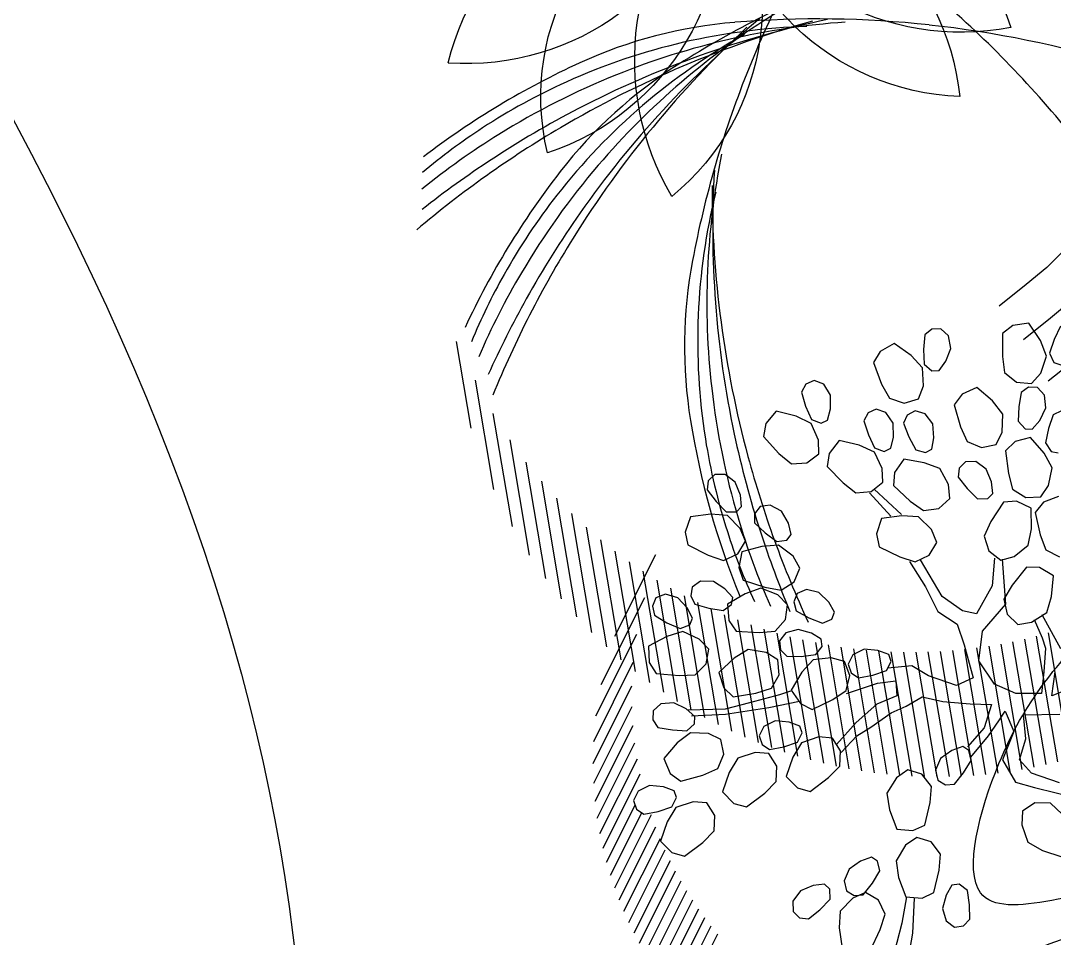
# Model space of a CAD drawing. Extents: x -809667 to 586099, y 3084146 to 3634412.
# Drawn here: x 381307.148 to 381309.187, y 3087197.497 to 3087199.307 of the extents above; entities that cross this region are included whole.
import ezdxf

# ---------------------------------------------------------------- set-up
doc = ezdxf.new("R2010")
doc.units = 0
doc.header["$LTSCALE"] = 0.5
doc.layers.get('0').update_dxf_attribs({"linetype": 'CONTINUOUS'})
for name, color, linetype in [('文字', 7, 'CONTINUOUS'), ('树', 3, 'CONTINUOUS'), ('树木', 94, 'CONTINUOUS')]:
    doc.layers.add(name, color=color, linetype=linetype)

# ---------------------------------------------------------------- blocks, each defined once
blk = doc.blocks.new('白玉兰')
at = {"color": 0}
for centre, radius, start, end in [((-1260.5, 1665), 2054.4, 309.3934, 347.1655), ((-713.2, 1844.3), 1941, 291.8214, 332.6346), ((-478.2, 2077.5), 2115.2, 283.2993, 320.8528), ((-4728.7, -6984.2), 8428.8, 56.1879, 65.279), ((-1147.9, -2037), 2310.3, 61.625, 95.1491), ((-559.1, -2135.4), 2213.8, 76.7033, 111.4018), ((4370.8, -555.9), 4391.8, 172.1708, 190.6677), ((2826.9, 106.7), 2820.8, 182.2544, 209.8868), ((2146.3, 475.3), 2185, 193.3063, 228.4107)]:
    blk.add_arc(centre, radius, start, end, dxfattribs=at)
for points in [[(-33.3, 16.4), (-232.9, 72.7), (-341.9, 562), (-1253.8, 922.5), (-424.6, 1375.2), (-32.9, 1391.9), (376.3, 1386), (477, 1090.9), (236.3, 716.3), (184.7, 276.9), (29.2, 67), (-7.3, 17.6)], [(8.3, 30.7), (154.9, 177.4), (635.1, 33.7), (1394.9, 653.5), (1385.2, -291.2), (1208.5, -641.2), (1003.6, -995.4), (696.9, -939.3), (487.4, -546.3), (129.3, -286.7), (21.9, -48.6), (-3.3, 7.4)], [(36.1, -22.3), (98.6, -219.9), (-250.5, -579.7), (-51.2, -1539.8), (-884.9, -1095.2), (-1113.8, -777), (-1333.5, -431.7), (-1142.2, -185.6), (-696.9, -181.1), (-301.3, 16.9), (-40.5, 2.3), (20.8, -1.2)]]:
    blk.add_open_spline(points, degree=3, knots=[0, 0, 0, 0, 621.989778, 1340.944545, 1869.007736, 2592.427455, 2798.699245, 2915.827596, 3435.261502, 4029.77129, 4212.300518, 4212.300518, 4212.300518, 4212.300518], dxfattribs=at)
blk = doc.blocks.new('03')
at = {"layer": '树木', "color": 0}
for p, q in [((0.4957, 1.4449), (0.356, 1.1629)), ((0.5238, 1.4342), (0.3843, 1.1524)), ((0.5516, 1.4227), (0.4122, 1.1413)), ((0.5791, 1.4106), (0.4398, 1.1294)), ((0.6063, 1.3979), (0.4671, 1.1169)), ((0.6331, 1.3844), (0.4941, 1.1037)), ((0.6596, 1.3703), (0.5207, 1.0898)), ((0.6857, 1.3555), (0.5469, 1.0753)), ((0.7115, 1.34), (0.5729, 1.06)), ((0.737, 1.3238), (0.5985, 1.0441)), ((0.7621, 1.307), (0.6237, 1.0275)), ((0.7869, 1.2895), (0.6487, 1.0103)), ((0.8114, 1.2712), (0.6732, 0.9923)), ((0.8355, 1.2523), (0.6975, 0.9736)), ((0.8592, 1.2326), (0.7213, 0.9542)), ((0.8826, 1.2122), (0.7448, 0.9341)), ((0.9056, 1.191), (0.768, 0.9132)), ((0.9282, 1.1691), (0.7907, 0.8916)), ((0.9504, 1.1464), (0.8131, 0.8691)), ((0.9722, 1.1228), (0.8351, 0.8459)), ((0.9936, 1.0985), (0.8567, 0.8219)), ((1.0146, 1.0732), (0.8778, 0.797)), ((1.0351, 1.0471), (0.8985, 0.7712)), ((1.0552, 1.02), (0.9188, 0.7445)), ((1.0748, 0.992), (0.9385, 0.7168)), ((1.0939, 0.9629), (0.9578, 0.6881)), ((1.1125, 0.9328), (0.9766, 0.6584)), ((1.1305, 0.9016), (0.9948, 0.6276)), ((1.1479, 0.8691), (1.0124, 0.5956)), ((1.1646, 0.8353), (1.0294, 0.5623)), ((1.1807, 0.8002), (1.0458, 0.5277)), ((1.196, 0.7635), (1.0614, 0.4917)), ((1.2106, 0.7253), (1.0762, 0.454)), ((1.2242, 0.6852), (1.0902, 0.4147)), ((-0.0925, 0.6562), (-0.0073, 0.6603)), ((1.2368, 0.6431), (1.1032, 0.3734)), ((1.2484, 0.5988), (1.1152, 0.33)), ((-0.1685, 0.5328), (-0.103, 0.5376)), ((-0.103, 0.5376), (-0.0178, 0.5416)), ((1.2586, 0.552), (1.126, 0.2841)), ((1.2674, 0.5021), (1.1354, 0.2354)), ((-0.1691, 0.4304), (-0.1035, 0.4351)), ((-0.1035, 0.4351), (-0.0183, 0.4392)), ((1.2745, 0.4487), (1.1431, 0.1834)), ((-0.2194, 0.423), (-0.1691, 0.4304)), ((1.2794, 0.391), (1.1489, 0.1275)), ((1.2815, 0.3277), (1.1521, 0.0665)), ((1.28, 0.257), (1.1521, -0.0012)), ((1.2729, 0.1752), (1.1475, -0.0782)), ((1.2564, 0.0742), (1.1353, -0.1704)), ((1.2131, -0.0808), (1.1168, -0.2753))]:
    blk.add_line(p, q, dxfattribs=at)
for centre, radius, start, end in [((-1.6953, 1.287), 2.5637, 344.0494, 348.9103), ((-1.5249, 1.2954), 2.4291, 341.9996, 346.9383), ((-0.9493, 1.1034), 1.8647, 340.6014, 347.749), ((-0.6151, 0.9781), 1.5431, 341.8041, 348.6651), ((-1.0367, 1.1266), 2.0154, 333.2953, 346.1281), ((-1.6953, 1.287), 2.5637, 339.1884, 344.0494), ((-1.5249, 1.2954), 2.4291, 336.1061, 341.9996), ((-0.6151, 0.9781), 1.5431, 333.0784, 341.8041), ((-0.9493, 1.1034), 1.8647, 330.5829, 340.6014), ((2.2026, 0.3411), 2.6163, 178.0247, 188.7387), ((-1.6953, 1.287), 2.5637, 331.6293, 339.1884), ((-1.5249, 1.2954), 2.4291, 328.3844, 336.1061), ((-0.6151, 0.9781), 1.5431, 321.697, 333.0784), ((-0.2551, 0.7334), 1.1405, 313.3698, 333.2953), ((-0.9493, 1.1034), 1.8647, 321.6616, 330.5829), ((1.4707, 1.7161), 2.6163, 217.1325, 227.8465), ((-1.6953, 1.287), 2.5637, 324.0702, 331.6293), ((-1.5249, 1.2954), 2.4291, 320.6626, 328.3844), ((-0.6151, 0.9781), 1.5431, 310.3156, 321.697), ((2.1087, 0.3267), 2.5214, 188.7387, 199.6532), ((-0.9493, 1.1034), 1.8647, 312.7403, 321.6616), ((-1.2033, 1.7372), 2.5214, 302.4554, 313.3698), ((-0.2319, 2.0617), 2.5637, 297.0157, 301.8766), ((-0.1096, 1.9427), 2.4291, 294.9659, 299.9046), ((1.407, 1.6457), 2.5214, 227.8465, 238.7609), ((-0.2319, 2.0617), 2.5637, 292.1547, 297.0157), ((0.1422, 1.3907), 1.8647, 293.5677, 300.7153), ((0.2783, 1.0608), 1.5431, 294.7704, 301.6313), ((-0.1096, 1.9427), 2.4291, 289.0724, 294.9659), ((0.0996, 1.4704), 2.0154, 286.2616, 299.0944), ((-0.2319, 2.0617), 2.5637, 284.5956, 292.1547), ((0.1422, 1.3907), 1.8647, 283.5492, 293.5677), ((0.8634, 1.2326), 1.8647, 238.1314, 247.0527), ((-0.1096, 1.9427), 2.4291, 281.3506, 289.0724), ((0.2783, 1.0608), 1.5431, 286.0447, 294.7704), ((0.8957, 1.8385), 2.4291, 246.0537, 253.7754), ((-1.2543, 1.8173), 2.6163, 291.7414, 302.4554), ((0.8424, 2.0006), 2.5637, 249.4612, 257.0204), ((0.8312, 0.8772), 1.5431, 235.7067, 247.0881), ((0.4329, 2.0085), 2.5214, 255.4217, 266.3361), ((-0.2319, 2.0617), 2.5637, 277.0364, 284.5956), ((0.1422, 1.3907), 1.8647, 274.6279, 283.5492), ((0.2783, 1.0608), 1.5431, 274.6633, 286.0447), ((-0.1096, 1.9427), 2.4291, 273.6289, 281.3506), ((0.1422, 1.3907), 1.8647, 265.7066, 274.6279), ((0.2783, 1.0608), 1.5431, 263.2819, 274.6633), ((0.3446, 0.6305), 1.1405, 266.3361, 286.2616), ((0.8634, 1.2326), 1.8647, 247.0527, 255.974), ((0.8957, 1.8385), 2.4291, 253.7754, 261.4972), ((0.8424, 2.0006), 2.5637, 257.0204, 264.5795), ((0.6909, 0.4651), 1.1405, 238.7609, 258.6864), ((0.8312, 0.8772), 1.5431, 247.0881, 258.4695), ((0.8424, 2.0006), 2.5637, 264.5795, 269.4404), ((0.8424, 2.0006), 2.5637, 269.4404, 274.3014), ((0.8634, 1.2326), 1.8647, 255.974, 265.9925), ((0.8957, 1.8385), 2.4291, 261.4972, 267.3907), ((0.8957, 1.8385), 2.4291, 267.3907, 272.3294), ((0.8312, 0.8772), 1.5431, 258.4695, 267.1952), ((0.8634, 1.2326), 1.8647, 265.9925, 273.1401), ((0.8625, 1.323), 2.0154, 258.6864, 271.5192), ((0.8312, 0.8772), 1.5431, 267.1952, 274.0561)]:
    blk.add_arc(centre, radius, start, end, dxfattribs=at)
blk = doc.blocks.new('紫薇')
at = {"color": 0}
for p, q in [((-76.8, 470.4), (-70.2, 482.3)), ((-70.2, 482.3), (-58.6, 485.6)), ((-58.6, 485.6), (-47.3, 481.3)), ((-21.4, 461), (-5.1, 483.2)), ((-5.1, 483.2), (16.1, 479.2)), ((-74.5, 453.4), (-76.8, 470.4)), ((-47.3, 481.3), (-39.7, 463.3)), ((16.1, 479.2), (29.3, 467.9)), ((101.2, 461.5), (111.7, 470.2)), ((111.7, 470.2), (123.7, 469.1)), ((123.7, 469.1), (132.7, 461)), ((-183.9, 452.2), (-162.6, 456.2)), ((-162.6, 456.2), (-146.2, 450.4)), ((-39.7, 463.3), (-34.4, 444.7)), ((-30.7, 440.8), (-21.4, 461)), ((29.3, 467.9), (28, 437.4)), ((97.2, 444.8), (101.2, 461.5)), ((132.7, 461), (133.3, 441.5)), ((-191, 425.6), (-183.9, 452.2)), ((-146.2, 450.4), (-136.4, 421.5)), ((-62.9, 439.1), (-74.5, 453.4)), ((-34.4, 444.7), (-41, 432.8)), ((-24.1, 417.5), (-30.7, 440.8)), ((102.9, 427.3), (97.2, 444.8)), ((133.3, 441.5), (131.5, 422.2)), ((149.5, 432.7), (172.7, 447.5)), ((172.7, 447.5), (191, 436.1)), ((-222.4, 435.2), (-208.9, 421.2)), ((-50.3, 430.2), (-62.9, 439.1)), ((-41, 432.8), (-50.3, 430.2)), ((28, 437.4), (24, 416.1)), ((111.4, 414.4), (102.9, 427.3)), ((133.5, 417.2), (149.5, 432.7)), ((191, 436.1), (199.3, 420.8)), ((-208.9, 421.2), (-197.2, 405.8)), ((-192.4, 403.4), (-191, 425.6)), ((-136.4, 421.5), (-132.4, 400.2)), ((-12.5, 403.2), (-24.1, 417.5)), ((24, 416.1), (7.4, 403.9)), ((121, 413.5), (111.4, 414.4)), ((131.5, 422.2), (121, 413.5)), ((131.3, 393.1), (133.5, 417.2)), ((199.3, 420.8), (187, 392.8)), ((-197.2, 405.8), (-199.1, 392.3)), ((-177.8, 384.1), (-192.4, 403.4)), ((-132.4, 400.2), (-143.5, 382.8)), ((7.4, 403.9), (-12.5, 403.2)), ((30, 383.1), (34.5, 399.6)), ((34.5, 399.6), (45.2, 408)), ((45.2, 408), (57.2, 406.6)), ((57.2, 406.6), (65.9, 398.2)), ((-199.1, 392.3), (-206.8, 386.5)), ((-105.3, 369.5), (-91, 393)), ((-91, 393), (-69.5, 390.8)), ((-69.5, 390.8), (-55.3, 380.7)), ((-14.5, 381.6), (-3.3, 389.5)), ((-3.3, 389.5), (8.6, 387.4)), ((8.6, 387.4), (16.8, 378.5)), ((65.9, 398.2), (66, 378.7)), ((136.9, 375.6), (131.3, 393.1)), ((187, 392.8), (175.6, 374.5)), ((254.3, 374.8), (264, 388.8)), ((264, 388.8), (276.9, 393.2)), ((276.9, 393.2), (287.8, 387.8)), ((287.8, 387.8), (293.2, 377)), ((-161.8, 375), (-177.8, 384.1)), ((-143.5, 382.8), (-161.8, 375)), ((-55.3, 380.7), (-54, 350.1)), ((-19.8, 365.4), (-14.5, 381.6)), ((16.8, 378.5), (15.9, 359.1)), ((35.2, 365.4), (30, 383.1)), ((66, 378.7), (63.7, 359.5)), ((81.9, 369.5), (105.5, 383.7)), ((105.5, 383.7), (123.5, 371.7)), ((155.7, 369), (136.9, 375.6)), ((175.6, 374.5), (155.7, 369)), ((253.2, 356.4), (254.3, 374.8)), ((293.2, 377), (286.7, 358.6)), ((-173.4, 354.8), (-167.8, 367.2)), ((-167.8, 367.2), (-156.5, 371.5)), ((-156.5, 371.5), (-144.9, 368.2)), ((-144.9, 368.2), (-135.8, 350.9)), ((-112.8, 348.5), (-105.3, 369.5)), ((-15.6, 347.5), (-19.8, 365.4)), ((15.9, 359.1), (12.5, 340)), ((43.3, 352.3), (35.2, 365.4)), ((63.7, 359.5), (52.9, 351.1)), ((65.5, 354.4), (81.9, 369.5)), ((123.5, 371.7), (131.4, 356.2)), ((286.7, 358.6), (278.1, 341.3)), ((-169.6, 338.1), (-173.4, 354.8)), ((-135.8, 350.9), (-128.9, 332.9)), ((-104.3, 325.9), (-112.8, 348.5)), ((-54, 350.1), (-56.2, 328.6)), ((-8.2, 333.9), (-15.6, 347.5)), ((52.9, 351.1), (43.3, 352.3)), ((62.6, 330.5), (65.5, 354.4)), ((131.4, 356.2), (118.3, 328.6)), ((256.5, 341.3), (253.2, 356.4)), ((278.1, 335.9), (298.6, 344.6)), ((298.6, 344.6), (325.6, 350)), ((325.6, 350), (338.6, 332.8)), ((-156.9, 324.8), (-169.6, 338.1)), ((-128.9, 332.9), (-134.5, 320.4)), ((1.3, 332.2), (-8.2, 333.9)), ((12.5, 340), (1.3, 332.2)), ((7.1, 320), (31.4, 332.9)), ((31.4, 332.9), (48.8, 320)), ((208.1, 318.7), (219.7, 331.2)), ((219.7, 331.2), (233.1, 333.7)), ((233.1, 333.7), (243, 326.8)), ((265.1, 337), (256.5, 341.3)), ((278.1, 341.3), (265.1, 337)), ((267.3, 314.3), (278.1, 335.9)), ((338.6, 332.8), (340.8, 315.5)), ((-188, 327.9), (-176, 326.4)), ((-176, 326.4), (-164.3, 310.9)), ((-143.5, 317), (-156.9, 324.8)), ((-134.5, 320.4), (-143.5, 317)), ((-91.5, 312.7), (-104.3, 325.9)), ((-56.2, 328.6), (-71.7, 315)), ((-10.1, 305.9), (7.1, 320)), ((48.8, 320), (55.8, 304.1)), ((67.7, 312.8), (62.6, 330.5)), ((118.3, 328.6), (106.4, 310.5)), ((204.4, 300.6), (208.1, 318.7)), ((243, 326.8), (246.9, 315.4)), ((-164.3, 310.9), (-154.6, 294.1)), ((-148.4, 281.7), (-138, 307.2)), ((-138, 307.2), (-116.5, 308.5)), ((-116.5, 308.5), (-100.8, 300.8)), ((-71.7, 315), (-91.5, 312.7)), ((-58.6, 299.7), (-45.6, 303.9)), ((-45.6, 303.9), (-34.9, 298.4)), ((-14.3, 282.1), (-10.1, 305.9)), ((55.8, 304.1), (41.2, 277.2)), ((57.6, 263.9), (81.7, 307.4)), ((86.3, 305.7), (67.7, 312.8)), ((72.1, 266.3), (89, 305)), ((106.4, 310.5), (86.3, 305.7)), ((246.9, 315.4), (237.9, 298.1)), ((266.3, 295.9), (267.3, 314.3)), ((340.8, 315.5), (319.2, 293.8)), ((471.3, 230.6), (385.3, 316.6)), ((-154.6, 294.1), (-158.1, 280.9)), ((-100.8, 300.8), (-94.7, 270.8)), ((-68.5, 285.8), (-58.6, 299.7)), ((-34.9, 298.4), (-29.6, 287.6)), ((205.5, 285.2), (204.4, 300.6)), ((237.9, 298.1), (226.9, 282.2)), ((281.4, 283), (266.3, 295.9)), ((319.2, 293.8), (301.9, 280.8)), ((-158.1, 280.9), (-166.5, 276.1)), ((-152.5, 259.8), (-148.4, 281.7)), ((-69.8, 267.4), (-68.5, 285.8)), ((-29.6, 287.6), (-36.2, 269.2)), ((-10.1, 264.1), (-14.3, 282.1)), ((41.2, 277.2), (28.4, 259.8)), ((213.5, 279.7), (205.5, 285.2)), ((212.4, 256.9), (226.1, 276.8)), ((226.9, 282.2), (213.5, 279.7)), ((226.1, 276.8), (247.7, 282.5)), ((247.7, 282.5), (275.2, 284.1)), ((275.2, 284.1), (285.6, 265.2)), ((301.9, 280.8), (281.4, 283)), ((-94.7, 270.8), (-93.4, 249.2)), ((-66.7, 252.3), (-69.8, 267.4)), ((-36.2, 269.2), (-45.1, 252)), ((8.1, 256), (-10.1, 264.1)), ((37.1, 253.9), (57.7, 262.3)), ((57.7, 262.3), (84.7, 267.5)), ((84.7, 267.5), (97.5, 250)), ((285.6, 265.2), (285.3, 247.7)), ((323.7, 258.6), (339.8, 264.3)), ((339.8, 264.3), (352.8, 260.3)), ((375.4, 252.7), (389.5, 262.3)), ((389.5, 262.3), (403.2, 261.7)), ((508.8, 175.5), (417.1, 267.1)), ((-140.4, 238.8), (-152.5, 259.8)), ((-93.4, 249.2), (-106.5, 233.3)), ((-58.1, 247.8), (-66.7, 252.3)), ((-45.1, 252), (-58.1, 247.8)), ((28.4, 259.8), (8.1, 256)), ((26, 232.4), (37.1, 253.9)), ((97.5, 250), (99.5, 232.7)), ((208.8, 238.9), (212.4, 256.9)), ((312.1, 244.3), (323.7, 258.6)), ((352.8, 260.3), (358.4, 249.6)), ((358.4, 249.6), (356.5, 237.6)), ((367.8, 235.9), (375.4, 252.7)), ((403.2, 261.7), (411.3, 252.8)), ((411.3, 252.8), (412.5, 240.7)), ((-125.7, 227.8), (-140.4, 238.8)), ((-93.4, 232.5), (-76.5, 236.6)), ((-76.5, 236.6), (-52.5, 217.6)), ((221.9, 223.9), (208.8, 238.9)), ((285.3, 247.7), (260.9, 229.4)), ((305.9, 230.1), (312.1, 244.3)), ((356.5, 237.6), (340.5, 226.5)), ((365.4, 220.7), (367.8, 235.9)), ((412.5, 240.7), (399.8, 225.9)), ((-148.4, 220.6), (-126.8, 219.8)), ((-106.5, 233.3), (-125.7, 227.8)), ((-109.1, 217.7), (-93.4, 232.5)), ((24.8, 214), (26, 232.4)), ((99.5, 232.7), (77.7, 211.3)), ((241.9, 218.9), (221.9, 223.9)), ((260.9, 229.4), (241.9, 218.9)), ((247.9, 214.3), (266.4, 229.8)), ((266.4, 229.8), (288.7, 229.6)), ((288.7, 229.6), (315.6, 223.8)), ((310.3, 221.6), (305.9, 230.1)), ((323.4, 217.5), (310.3, 221.6)), ((315.6, 223.8), (320.6, 202.8)), ((340.5, 226.5), (323.4, 217.5)), ((371.9, 213.5), (365.4, 220.7)), ((399.8, 225.9), (385.5, 212.9)), ((528.7, 137.8), (442.7, 223.9)), ((-126.8, 219.8), (-112, 210.5)), ((-112, 210.5), (-108.9, 180.1)), ((-100.6, 191.5), (-109.1, 217.7)), ((-52.5, 217.6), (-37.7, 202)), ((39.8, 200.9), (24.8, 214)), ((77.7, 211.3), (60.3, 198.5)), ((194.8, 200.1), (209.3, 209.1)), ((209.3, 209.1), (222.9, 207.9)), ((222.9, 207.9), (230.7, 198.7)), ((239.6, 197.9), (247.9, 214.3)), ((365.7, 191.6), (383.6, 207.9)), ((385.5, 212.9), (371.9, 213.5)), ((383.6, 207.9), (405.9, 208.5)), ((405.9, 208.5), (433, 203.9)), ((-37.7, 202), (-37.5, 181.3)), ((60.3, 198.5), (39.8, 200.9)), ((40.7, 143.1), (52.7, 198.7)), ((67.2, 201.1), (57.6, 162.4)), ((186.5, 183.7), (194.8, 200.1)), ((230.7, 198.7), (231.3, 186.6)), ((248.3, 180), (239.6, 197.9)), ((320.6, 202.8), (315.7, 186.1)), ((433, 203.9), (438.9, 183.1)), ((-108.9, 180.1), (-109.8, 158.5)), ((-89.7, 172.1), (-100.6, 191.5)), ((-37.5, 181.3), (-48.6, 164.8)), ((183.4, 168.5), (186.5, 183.7)), ((231.3, 186.6), (218.1, 172.4)), ((266.3, 169.8), (248.3, 180)), ((315.7, 186.1), (287.3, 174.9)), ((358.1, 174.8), (365.7, 191.6)), ((438.9, 183.1), (434.7, 166.2)), ((542.3, 106.5), (458.9, 190)), ((-67, 163.8), (-89.7, 172.1)), ((-41.5, 169.7), (-27, 135.9)), ((189.7, 161.1), (183.4, 168.5)), ((218.1, 172.4), (203.3, 159.9)), ((287.3, 174.9), (266.3, 169.8)), ((367.5, 157.3), (358.1, 174.8)), ((434.7, 166.2), (406.7, 153.8)), ((-109.8, 158.5), (-124.4, 144)), ((-48.6, 164.8), (-67, 163.8)), ((-36.7, 106.9), (-51.2, 164.9)), ((57.6, 162.4), (52.7, 126.2)), ((203.3, 159.9), (189.7, 161.1)), ((211.7, 140), (221.6, 151.8)), ((221.6, 151.8), (236.8, 162.3)), ((236.8, 162.3), (253.8, 163.3)), ((253.8, 163.3), (265.2, 155.7)), ((265.2, 155.7), (267.6, 143.9)), ((286.8, 146.4), (308.2, 157.6)), ((308.2, 157.6), (329.9, 152.6)), ((329.9, 152.6), (355, 141.2)), ((385.9, 147.9), (367.5, 157.3)), ((406.7, 153.8), (385.9, 147.9)), ((552.4, 78.8), (470.5, 160.7)), ((-108.8, 122.6), (-94.6, 139)), ((-94.6, 139), (-78.2, 144.7)), ((-78.2, 144.7), (-52.5, 128.2)), ((21.3, 116.5), (40.7, 143.1)), ((213.6, 130.5), (211.7, 140)), ((267.6, 143.9), (262.4, 133)), ((275.1, 132.1), (286.8, 146.4)), ((355, 141.2), (355.4, 119.6)), ((-52.5, 128.2), (-36.1, 114.1)), ((-27, 135.9), (4.4, 106.9)), ((52.7, 126.2), (33.4, 102.1)), ((225, 122.9), (213.6, 130.5)), ((244, 126.8), (225, 122.9)), ((262.4, 133), (244, 126.8)), ((279.8, 112.7), (275.1, 132.1)), ((424.9, 121.7), (441.6, 125.6)), ((441.6, 125.6), (454.1, 120)), ((559.9, 53.6), (479.1, 134.4)), ((-97.7, 97.4), (-108.8, 122.6)), ((-36.1, 114.1), (-33.9, 93.6)), ((4.4, 106.9), (21.3, 116.5)), ((191.6, 102), (206.7, 112.4)), ((206.7, 112.4), (230.4, 117.2)), ((230.4, 117.2), (249.9, 106.4)), ((295.2, 99), (279.8, 112.7)), ((355.4, 119.6), (347, 104.3)), ((411.8, 108.8), (424.9, 121.7)), ((454.1, 120), (458.5, 108.8)), ((-84.9, 79.2), (-97.7, 97.4)), ((4.4, 82.7), (-36.7, 106.9)), ((33.4, 102.1), (33.4, 73.1)), ((132.5, 92.4), (144.6, 102.1)), ((144.6, 102.1), (161.5, 109.3)), ((161.5, 109.3), (178.4, 106.9)), ((178.4, 106.9), (188.1, 97.2)), ((188.1, 97.2), (188.1, 85.1)), ((190.7, 82.1), (191.6, 102)), ((249.9, 106.4), (270.8, 88.4)), ((316.8, 99.4), (295.2, 99)), ((347, 104.3), (316.8, 99.4)), ((410.5, 106.9), (362.1, 92.4)), ((364.5, 85.1), (408, 97.2)), ((404, 95.4), (411.8, 108.8)), ((455.2, 97.1), (438, 87.9)), ((458.5, 108.8), (455.2, 97.1)), ((565.7, 30.2), (485.7, 110.1)), ((-33.9, 93.6), (-43.3, 76)), ((21.3, 46.5), (4.4, 82.7)), ((132.5, 82.7), (132.5, 92.4)), ((142.2, 73.1), (132.5, 82.7)), ((188.1, 85.1), (180.8, 75.5)), ((270.8, 88.4), (265.1, 67.5)), ((287.2, 87.6), (270.3, 87.6)), ((328.3, 90), (287.2, 87.6)), ((306.5, 75.5), (364.5, 85.1)), ((362.1, 92.4), (328.3, 90)), ((407.5, 86.4), (404, 95.4)), ((420, 80.9), (407.5, 86.4)), ((438, 87.9), (420, 80.9)), ((570, 8.1), (490.7, 87.5)), ((-87.5, 27.2), (-77.8, 77.9)), ((-61.5, 73.2), (-84.9, 79.2)), ((-65.7, 75.5), (-68.1, 48.9)), ((-43.3, 76), (-61.5, 73.2)), ((33.4, 73.1), (35.8, 27.2)), ((108.3, 68.2), (139.8, 75.5)), ((161.5, 73.1), (142.2, 73.1)), ((180.8, 75.5), (161.5, 73.1)), ((201.6, 64.6), (190.7, 82.1)), ((265.4, 70.7), (306.5, 75.5)), ((393.8, 68.2), (416.4, 76.9)), ((416.4, 76.9), (437.4, 69.5)), ((437.4, 69.5), (461, 55.4)), ((91.4, 48.9), (108.3, 68.2)), ((159.1, 61), (134.9, 56.2)), ((134.9, 56.2), (139.8, 36.8)), ((202.6, 61), (159.1, 61)), ((222.5, 58.9), (201.6, 64.6)), ((252.8, 55.2), (222.5, 58.9)), ((265.1, 67.5), (252.8, 55.2)), ((287.2, 48.9), (304.1, 56.2)), ((304.1, 56.2), (321, 53.7)), ((380.7, 55.3), (393.8, 68.2)), ((383.1, 35.6), (380.7, 55.3)), ((461, 55.4), (459, 33.9)), ((573.2, -12.7), (494.4, 66.1)), ((-68.1, 48.9), (-68.1, 34.4)), ((11.6, 10.3), (21.3, 46.5)), ((60, 24.8), (91.4, 48.9)), ((275.1, 39.3), (287.2, 48.9)), ((321, 53.7), (330.7, 44.1)), ((330.7, 44.1), (330.7, 32)), ((575.4, -32.6), (497, 45.8)), ((-68.1, 34.4), (-56, 5.4)), ((139.8, 36.8), (168.8, 34.4)), ((168.8, 34.4), (202.6, 19.9)), ((275.1, 29.6), (275.1, 39.3)), ((284.8, 19.9), (275.1, 29.6)), ((330.7, 32), (323.4, 22.3)), ((396.9, 20.2), (383.1, 35.6)), ((459, 33.9), (448.9, 19.6)), ((35.8, 27.2), (60, 24.8)), ((108.3, 24.8), (84.2, 10.3)), ((132.5, 19.9), (108.3, 24.8)), ((154.3, 17.5), (132.5, 19.9)), ((185.7, 7.9), (154.3, 17.5)), ((202.6, 19.9), (236.4, 0.6)), ((238.9, 10.3), (255.8, 17.5)), ((255.8, 17.5), (279.9, 17.5)), ((279.9, 17.5), (296.9, 3)), ((304.1, 19.9), (284.8, 19.9)), ((323.4, 22.3), (304.1, 19.9)), ((321, -1.8), (325.9, 17.5)), ((325.9, 17.5), (342.8, 24.8)), ((342.8, 24.8), (367, 24.8)), ((367, 24.8), (383.9, 10.3)), ((418.4, 18.1), (396.9, 20.2)), ((448.9, 19.6), (418.4, 18.1)), ((461.2, 10.3), (473.3, 19.9)), ((473.3, 19.9), (490.2, 27.2)), ((490.2, 27.2), (507.1, 24.8)), ((499.2, 25.9), (498.8, 26.3)), ((507.1, 24.8), (516.8, 15.1)), ((516.8, 15.1), (516.8, 3)), ((-56, -28.4), (-70.5, 0.6)), ((-56, 5.4), (-43.9, -21.1)), ((-11.6, -10.3), (11.6, 10.3)), ((84.2, 10.3), (50.3, -4.2)), ((207.4, 3), (185.7, 7.9)), ((234, -11.5), (207.4, 3)), ((234, -9.1), (238.9, 10.3)), ((296.9, 3), (313.8, -18.7)), ((383.9, 10.3), (400.8, -11.5)), ((461.2, 0.6), (461.2, 10.3)), ((470.9, -9.1), (461.2, 0.6)), ((516.8, 3), (509.6, -6.6)), ((576.7, -51.6), (516.8, 8.3)), ((-43.9, -21.1), (-11.6, -10.3)), ((50.3, -4.2), (23.7, -13.9)), ((241.3, -28.4), (234, -9.1)), ((328.3, -21.1), (321, -1.8)), ((400.8, -11.5), (391.1, -30.8)), ((425, -18.7), (441.9, -11.5)), ((441.9, -11.5), (466.1, -11.5)), ((466.1, -11.5), (483, -26)), ((490.2, -9.1), (470.9, -9.1)), ((509.6, -6.6), (490.2, -9.1)), ((577.3, -87.5), (500, -10.2)), ((577.3, -69.9), (511.5, -4.1)), ((-94.7, -26), (-56, -28.4)), ((23.7, -13.9), (43.1, -40.5)), ((313.8, -18.7), (304.1, -38)), ((347.6, -30.8), (328.3, -21.1)), ((420.1, -38), (425, -18.7)), ((483, -26), (499.9, -47.7)), ((576.6, -104.5), (499.6, -27.5)), ((-12.5, -40.5), (-58.4, -55)), ((-5.3, -71.9), (-12.5, -40.5)), ((9.2, -28.4), (6.8, -57.4)), ((21.3, -38), (9.2, -28.4)), ((40.7, -52.5), (21.3, -38)), ((43.1, -40.5), (72.1, -57.4)), ((260.6, -38), (241.3, -28.4)), ((289.6, -47.7), (260.6, -38)), ((304.1, -38), (289.6, -47.7)), ((376.6, -40.5), (347.6, -30.8)), ((391.1, -30.8), (376.6, -40.5)), ((427.4, -57.4), (420.1, -38)), ((72.1, -71.9), (40.7, -52.5)), ((499.9, -47.7), (490.2, -67)), ((575.5, -121), (498.7, -44.3)), ((6.8, -57.4), (33.4, -88.8)), ((71.7, -62.6), (77.9, -55.2)), ((72.9, -76.2), (71.7, -62.6)), ((77.9, -55.2), (93.4, -55.6)), ((93.4, -55.6), (111, -60.9)), ((111, -60.9), (122.4, -73.6)), ((141.1, -73), (157.2, -61.4)), ((157.2, -61.4), (174.8, -66.7)), ((174.8, -66.7), (193.3, -82.2)), ((446.7, -67), (427.4, -57.4)), ((475.7, -76.7), (446.7, -67)), ((490.2, -67), (475.7, -76.7)), ((573.8, -137.1), (497.3, -60.6)), ((11.6, -96), (-5.3, -71.9)), ((87.7, -88.7), (72.9, -76.2)), ((122.4, -73.6), (123.6, -87.2)), ((134.2, -92.5), (141.1, -73)), ((193.3, -82.2), (197, -104.2)), ((571.7, -152.6), (495.4, -76.3)), ((2, -117.8), (11.6, -96)), ((33.4, -88.8), (26.1, -122.6)), ((104.1, -99.2), (87.7, -88.7)), ((123.6, -87.2), (115.8, -96.5)), ((142.8, -112.3), (134.2, -92.5)), ((569.1, -167.7), (493.1, -91.7)), ((115.8, -96.5), (104.1, -99.2)), ((197, -104.2), (196, -131.7)), ((566.2, -182.5), (490.3, -106.6)), ((-29.4, -141.9), (2, -117.8)), ((26.1, -122.6), (4.4, -137.1)), ((158.8, -138.4), (142.8, -112.3)), ((562.9, -196.8), (487.2, -121.1)), ((4.4, -137.1), (-60.9, -178.1)), ((196, -131.7), (176.1, -140.3)), ((559.2, -210.9), (483.7, -135.3)), ((158, -162.4), (174.1, -150.7)), ((176.1, -140.3), (158.8, -138.4)), ((174.1, -150.7), (191.7, -156)), ((555.2, -224.5), (479.8, -149.2)), ((-19.3, -182.6), (-9.2, -163.5)), ((-9.2, -163.5), (10.3, -156.7)), ((10.3, -156.7), (29.5, -162)), ((29.5, -162), (36.3, -179.1)), ((151.1, -181.9), (158, -162.4)), ((191.7, -156), (210.2, -171.6)), ((233.6, -164.1), (239.8, -156.7)), ((234.8, -177.7), (233.6, -164.1)), ((239.8, -156.7), (255.3, -157)), ((255.3, -157), (272.9, -162.3)), ((272.9, -162.3), (284.3, -175.1)), ((550.9, -237.9), (475.7, -162.7)), ((210.2, -171.6), (213.9, -193.6)), ((249.6, -190.1), (234.8, -177.7)), ((284.3, -175.1), (285.5, -188.7)), ((305.8, -179.5), (310.3, -170.9)), ((310.3, -170.9), (325.4, -168)), ((325.4, -168), (343.8, -169.4)), ((343.8, -169.4), (357.7, -179.4)), ((546.3, -250.9), (471.2, -175.9)), ((36.3, -179.1), (35.7, -203.3)), ((159.7, -201.7), (151.1, -181.9)), ((266, -200.7), (249.6, -190.1)), ((285.5, -188.7), (277.8, -197.9)), ((309.8, -192.5), (305.8, -179.5)), ((327, -201.5), (309.8, -192.5)), ((361.7, -192.5), (356.1, -203.1)), ((357.7, -179.4), (361.7, -192.5)), ((541.3, -263.7), (466.4, -188.8)), ((35.7, -203.3), (20.8, -219.9)), ((175.7, -227.8), (159.7, -201.7)), ((213.9, -193.6), (212.9, -221.1)), ((249, -213.9), (262.3, -199)), ((262.3, -199), (280.6, -200.5)), ((277.8, -197.9), (266, -200.7)), ((280.6, -200.5), (302, -211.7)), ((345.2, -208.3), (327, -201.5)), ((356.1, -203.1), (345.2, -208.3)), ((20.8, -219.9), (-1.3, -236.2)), ((246.4, -234.4), (249, -213.9)), ((302, -211.7), (310.3, -232.4)), ((132.4, -239), (140.2, -227.8)), ((140.2, -227.8), (149.8, -226.1)), ((149.8, -226.1), (161.4, -236.3)), ((193, -229.7), (175.7, -227.8)), ((212.9, -221.1), (193, -229.7)), ((219.5, -269.9), (202.6, -226.4)), ((212.3, -221.6), (229.2, -253)), ((310.3, -232.4), (315.1, -259.5)), ((135.8, -258), (132.4, -239)), ((161.4, -236.3), (171.4, -251.7)), ((259.1, -251.9), (246.4, -234.4)), ((141.5, -276.6), (135.8, -258)), ((171.4, -251.7), (172, -268.8)), ((229.2, -253), (260.6, -301.3)), ((280.3, -274), (259.1, -251.9)), ((172, -268.8), (164.2, -280)), ((238.9, -306.2), (219.5, -269.9)), ((152.3, -282.1), (141.5, -276.6)), ((164.2, -280), (152.3, -282.1))]:
    blk.add_line(p, q, dxfattribs=at)
blk = doc.blocks.new('A$C46A015EA')
at = {"layer": '树', "color": 0, "linetype": 'Continuous'}
for centre, radius, start, end in [((1.3283, 4.0957), 1.9685, 227.56436, 31.33046), ((4.1013, 3.6261), 1.8496, 126.16905, 303.0486), ((0.7978, 3.4752), 1.9955, 251.81629, 53.749), ((3.7714, 4.1878), 2.0053, 153.43956, 313.58607), ((2.0899, 4.4107), 1.8992, 199.3601, 10.49099), ((4.6444, 2.7962), 2.0772, 109.31842, 262.8778), ((3.9565, 1.2038), 1.9441, 51.98023, 218.25708), ((3.5462, 0.8149), 2.0088, 38.87776, 198.68157)]:
    blk.add_arc(centre, radius, start, end, dxfattribs=at)
blk = doc.blocks.new('123123')
at = {"layer": '文字', "color": 8}
for points, knots in [([(382021.6478, 3087267.5182), (382021.6794, 3087267.218), (382021.7106, 3087266.9205), (382021.8147, 3087266.046), (382021.8983, 3087265.4868), (382022.115, 3087264.5927), (382022.2317, 3087264.2364), (382022.5269, 3087263.6031), (382022.7052, 3087263.3279), (382023.0524, 3087262.9585), (382023.1959, 3087262.8371), (382023.5367, 3087262.6006), (382023.7303, 3087262.4881), (382024.3505, 3087262.1628), (382024.8209, 3087261.9598), (382025.5726, 3087261.5778), (382025.8547, 3087261.4212), (382026.338, 3087261.0871), (382026.5449, 3087260.9166), (382026.9113, 3087260.5447), (382027.0737, 3087260.3439), (382027.6361, 3087259.5205), (382027.9035, 3087258.8248), (382028.3062, 3087257.389), (382028.4415, 3087256.6454), (382028.7097, 3087255.2064), (382028.8428, 3087254.5109), (382029.1338, 3087253.5346), (382029.2594, 3087253.2006), (382029.5781, 3087252.5732), (382029.7777, 3087252.2964), (382030.27, 3087251.8014), (382030.5596, 3087251.5858), (382031.5265, 3087251.034), (382032.3172, 3087250.7711), (382034.0893, 3087250.3797), (382035.0684, 3087250.2502), (382036.3511, 3087250.1043), (382036.6286, 3087250.074), (382036.9071, 3087250.0436), (382036.9112, 3087250.0431), (382036.9153, 3087250.0427), (382036.9194, 3087250.0423), (382037.5763, 3087249.9706), (382038.2332, 3087249.8989), (382038.8901, 3087249.8272)], [0, 0, 0, 0, 0.809904, 0.809904, 2.429711, 2.429711, 3.66837, 3.66837, 4.926642, 4.926642, 5.673722, 5.673722, 6.420801, 6.420801, 7.887995, 7.887995, 8.767827, 8.767827, 9.468061, 9.468061, 10.168296, 10.168296, 12.19742, 12.19742, 14.226544, 14.226544, 16.255668, 16.255668, 17.461197, 17.461197, 18.836307, 18.836307, 20.211417, 20.211417, 22.844117, 22.844117, 25.476818, 25.476818, 26.19649, 26.19649, 26.19649, 26.207121, 26.207121, 26.207121, 27.904975, 27.904975, 27.904975, 27.904975]), ([(382021.0511, 3087267.4555), (382021.2551, 3087265.513), (382021.6111, 3087262.1233), (382028.5109, 3087260.5581), (382027.0727, 3087250.5132), (382033.6693, 3087249.7934), (382036.842, 3087249.4471), (382036.842, 3087249.4471), (382036.842, 3087249.4471), (382036.842, 3087249.4471), (382037.5136, 3087249.3738), (382038.1853, 3087249.3006), (382038.8569, 3087249.2273)], [0, 0, 0, 0, 5.241042, 9.145642, 17.995634, 26.196498, 26.196498, 26.196498, 26.196498, 26.196498, 26.196498, 27.932578, 27.932578, 27.932578, 27.932578]), ([(382018.8471, 3087266.4797), (382020.1481, 3087265.0229), (382022.4184, 3087262.4807), (382018.939, 3087256.3203), (382027.3426, 3087250.6327), (382023.4412, 3087245.265), (382021.5648, 3087242.6834), (382021.5648, 3087242.6834), (382021.5648, 3087242.6834), (382021.5648, 3087242.6834), (382021.062, 3087241.9915), (382020.5591, 3087241.2997), (382020.0563, 3087240.6079)], [0, 0, 0, 0, 5.241042, 9.145642, 17.995634, 26.196498, 26.196498, 26.196498, 26.196498, 26.196498, 26.196498, 28.394084, 28.394084, 28.394084, 28.394084])]:
    blk.add_open_spline(points, degree=3, knots=knots, dxfattribs=at)
for name, p, xscale, yscale, zscale, rotation in [('A$C46A015EA', (382025.5561, 3087252.8449), -0.2560000000000002, 0.2560000000000001, 0.2560000000000001, 139.7590933901361), ('03', (382025.9708, 3087251.3206), 0.7999999999999998, 0.7999999999999998, 0.7999999999999998, 215.9119011420869), ('紫薇', (382026.2003, 3087250.2894), -0.00148055020779717, 0.00148055020779717, 0.00148055020779717, 18.39408185160881), ('白玉兰', (382026.8126, 3087249.9151), 0.000488079804927111, 0.000488079804927111, 0.04880798235096967, 283.1089006423777)]:
    blk.add_blockref(name, p, dxfattribs=dict(at, xscale=xscale, yscale=yscale, zscale=zscale, rotation=rotation))

msp = doc.modelspace()

# ---------------------------------------------------------------- block references
at = {"layer": '文字'}
msp.add_blockref('123123', (-717.1099, -52.3003), dxfattribs=at)

doc.saveas('drawing.dxf')
